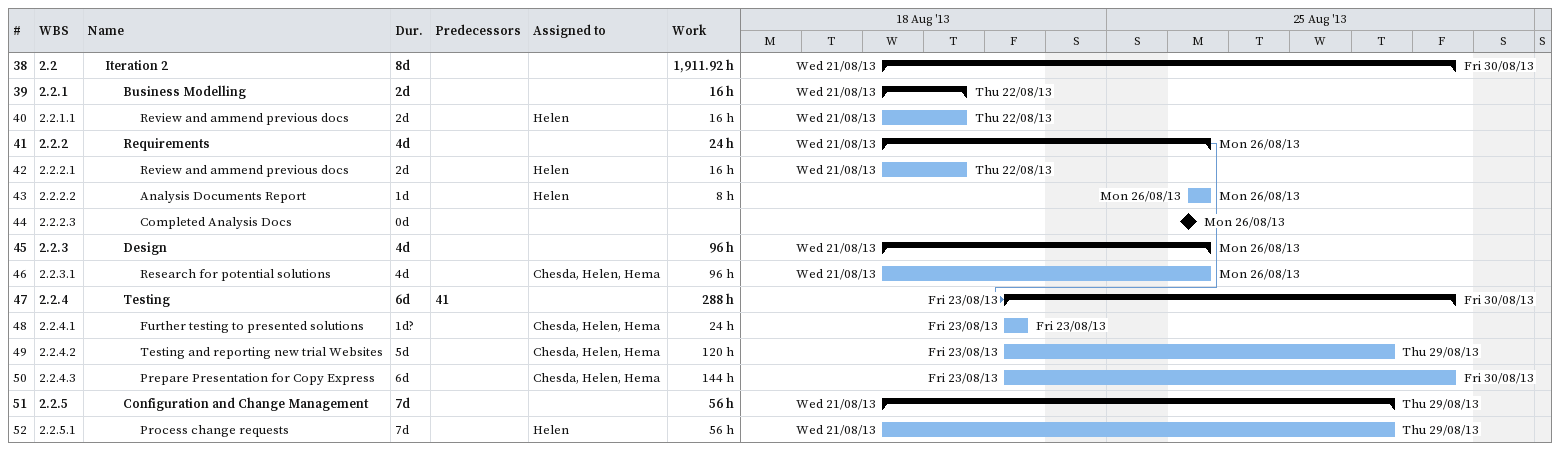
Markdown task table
| ID | WBS | Task | Duration | Start | Finish | Predecessors | Resources | Work (h) |
|---|---|---|---|---|---|---|---|---|
| 38 | 2.2 | **Iteration 2** | 8d | 2013-08-21 | 2013-08-30 |  |  | 1911.92 |
| 39 | 2.2.1 | **Business Modelling** | 2d | 2013-08-21 | 2013-08-22 |  |  | 16 |
| 40 | 2.2.1.1 | Review and ammend previous docs | 2d | 2013-08-21 | 2013-08-22 |  | Helen | 16 |
| 41 | 2.2.2 | **Requirements** | 4d | 2013-08-21 | 2013-08-26 |  |  | 24 |
| 42 | 2.2.2.1 | Review and ammend previous docs | 2d | 2013-08-21 | 2013-08-22 |  | Helen | 16 |
| 43 | 2.2.2.2 | Analysis Documents Report | 1d | 2013-08-26 | 2013-08-26 |  | Helen | 8 |
| 44 | 2.2.2.3 | Completed Analysis Docs | 0d | 2013-08-26 | 2013-08-26 |  |  |  |
| 45 | 2.2.3 | **Design** | 4d | 2013-08-21 | 2013-08-26 |  |  | 96 |
| 46 | 2.2.3.1 | Research for potential solutions | 4d | 2013-08-21 | 2013-08-26 |  | Chesda, Helen, Hema | 96 |
| 47 | 2.2.4 | **Testing** | 6d | 2013-08-23 | 2013-08-30 | 41 |  | 288 |
| 48 | 2.2.4.1 | Further testing to presented solutions | 1d? | 2013-08-23 | 2013-08-23 |  | Chesda, Helen, Hema | 24 |
| 49 | 2.2.4.2 | Testing and reporting new trial Websites | 5d | 2013-08-23 | 2013-08-29 |  | Chesda, Helen, Hema | 120 |
| 50 | 2.2.4.3 | Prepare Presentation for Copy Express | 6d | 2013-08-23 | 2013-08-30 |  | Chesda, Helen, Hema | 144 |
| 51 | 2.2.5 | **Configuration and Change Management** | 7d | 2013-08-21 | 2013-08-29 |  |  | 56 |
| 52 | 2.2.5.1 | Process change requests | 7d | 2013-08-21 | 2013-08-29 |  | Helen | 56 |
